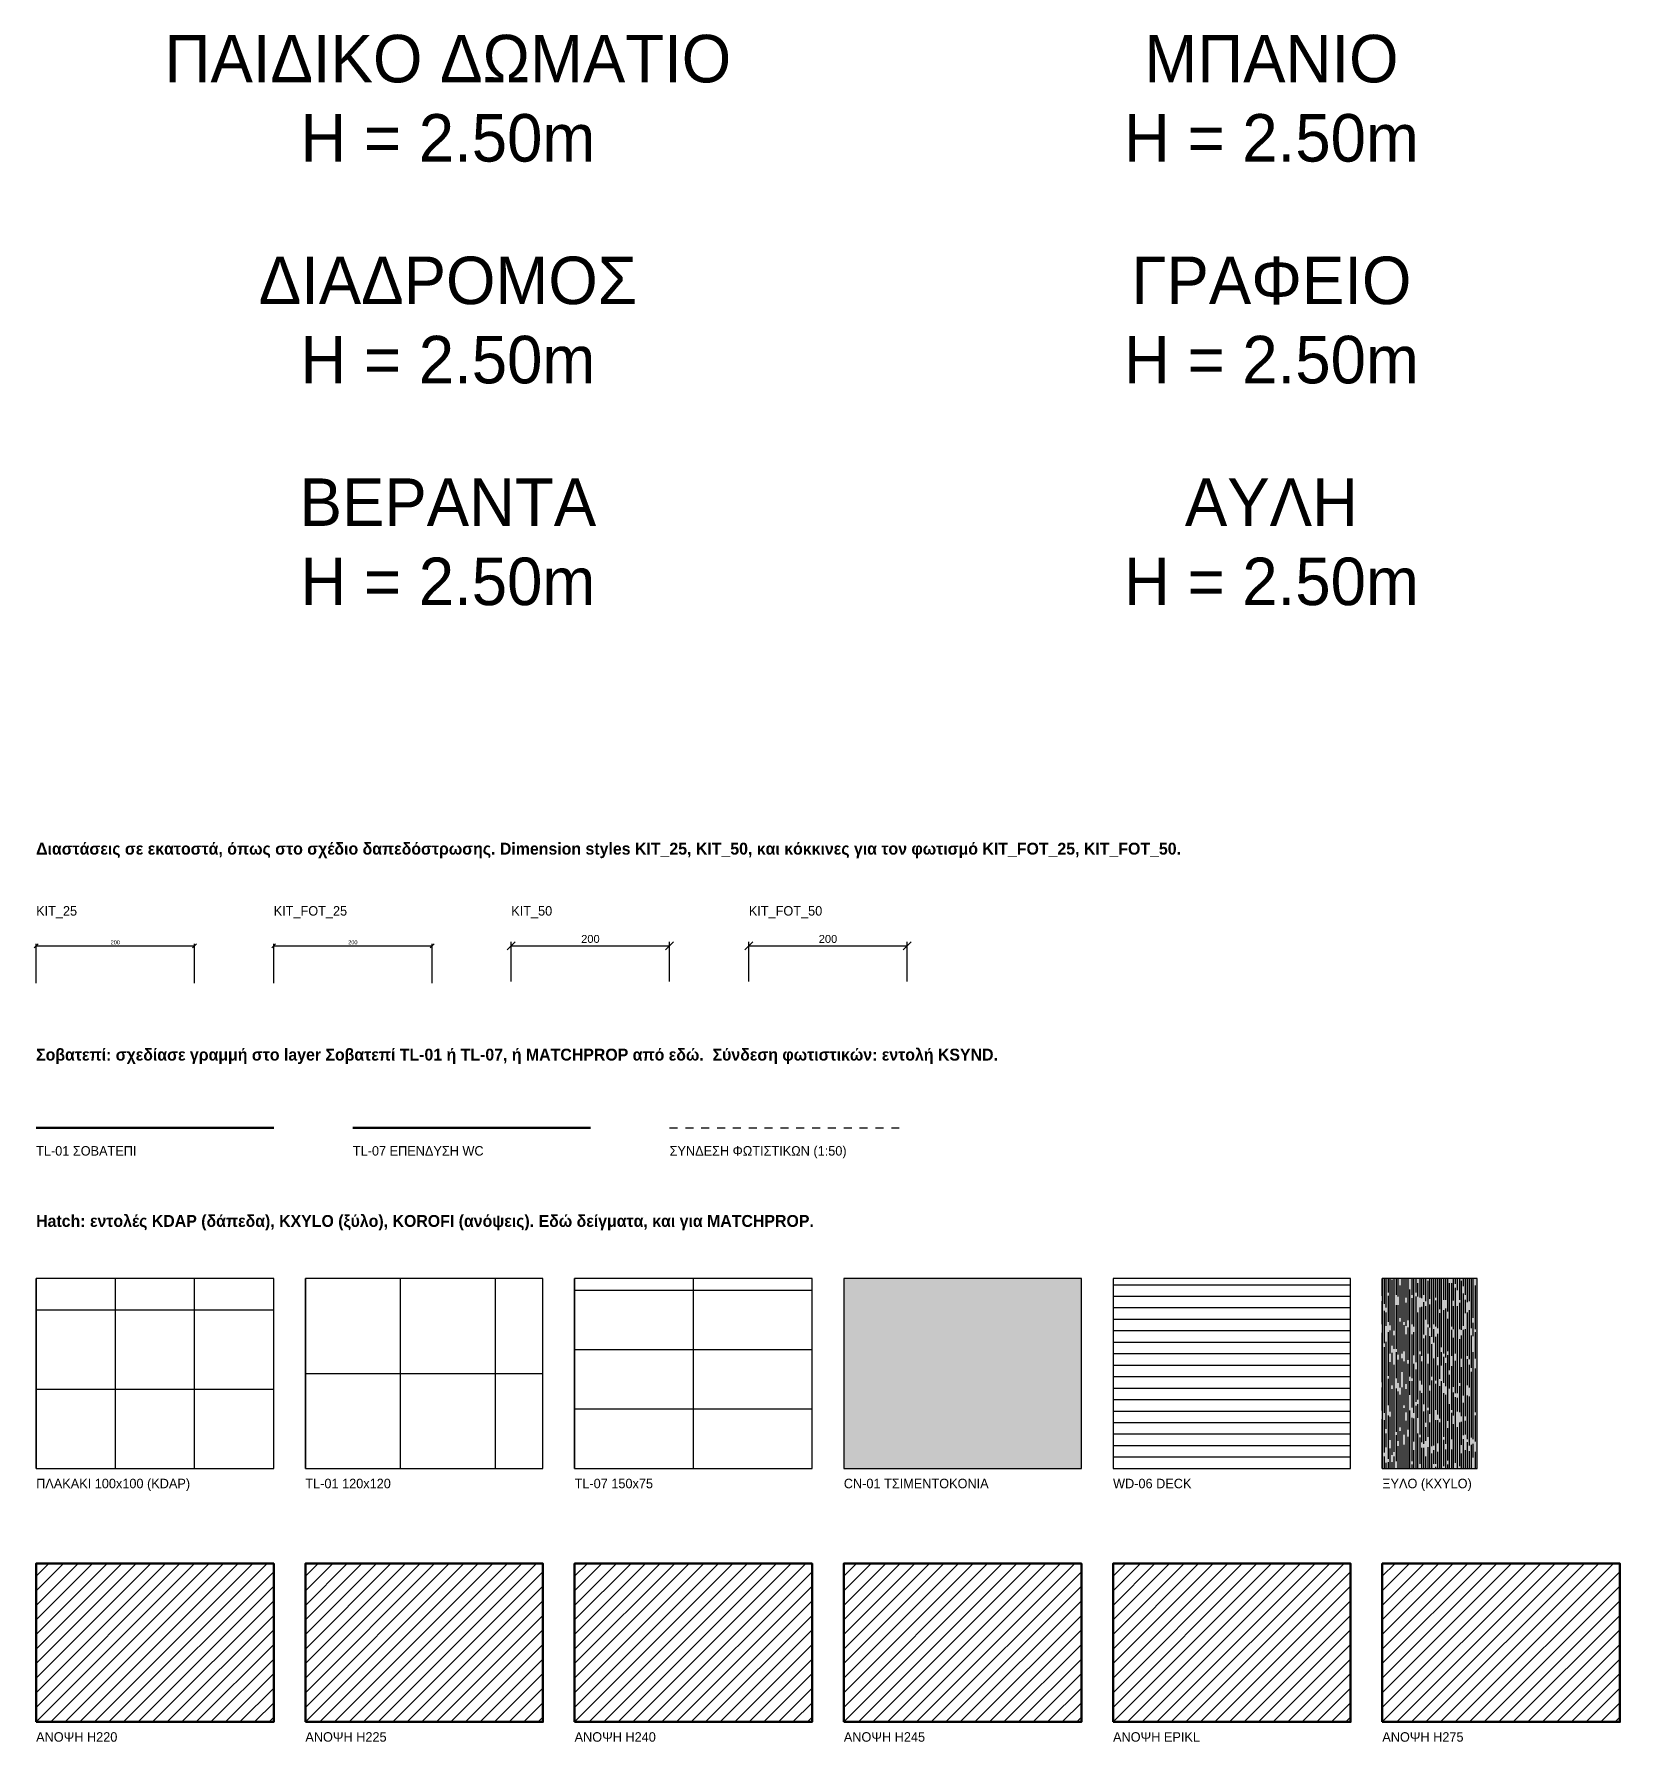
# Model space of a CAD drawing. Extents: x 0 to 269, y -106 to 0.
# Drawn here: x 207.97 to 227.99, y -42.8 to -21.24 of the extents above; entities that cross this region are included whole.
import ezdxf
from ezdxf.enums import TextEntityAlignment as Align

# ---------------------------------------------------------------- set-up
doc = ezdxf.new("R2010")
doc.units = 0
doc.linetypes.add('KIT_SYND', pattern=[3, 2, -1])
doc.layers.add('KIT-Οδηγίες', color=140, linetype='Continuous', plot=False)
doc.layers.add('Γεμίσματα', color=254, linetype='Continuous')
for name, color, linetype, lineweight in [('Διαστάσεις', 221, 'Continuous', 18), ('Φωτισμός', 12, 'Continuous', 25), ('Χώροι', 34, 'Continuous', 30)]:
    doc.layers.add(name, color=color, linetype=linetype, lineweight=lineweight)
doc.layers.add('Σοβατεπί TL-01', color=30, linetype='Continuous', lineweight=50, true_color=0xff7f00)
doc.layers.add('Σοβατεπί TL-07', color=40, linetype='Continuous', lineweight=50, true_color=0xffbf00)
doc.styles.add('KIT', font='Commissioner-Regular.ttf')
doc.styles.add('KIT-B', font='Commissioner-Bold.ttf')
doc.styles.add('KIT-DIM', font='arial.ttf')
doc.dimstyles.new('KIT_25', dxfattribs={"dimscale": 0.025, "dimtxt": 2, "dimasz": 1, "dimexe": 1, "dimexo": 1, "dimgap": 0.7, "dimtad": 1, "dimdec": 0, "dimlfac": 100, "dimtxsty": 'KIT-DIM', "dimtsz": 1, "dimcen": 2.5, "dimclrd": 256, "dimclre": 256, "dimclrt": 256, "dimazin": 3, "dimtfac": 1, "dimtmove": 0, "dimatfit": 3})
doc.dimstyles.new('KIT_50', dxfattribs={"dimscale": 0.05, "dimtxt": 2, "dimasz": 1, "dimexe": 1, "dimexo": 1, "dimgap": 0.7, "dimtad": 1, "dimdec": 0, "dimlfac": 100, "dimtxsty": 'KIT-DIM', "dimtsz": 1, "dimcen": 2.5, "dimclrd": 256, "dimclre": 256, "dimclrt": 256, "dimazin": 3, "dimtfac": 1, "dimtmove": 0, "dimatfit": 3})
doc.dimstyles.new('KIT_FOT_25', dxfattribs={"dimscale": 0.025, "dimtxt": 2, "dimasz": 1, "dimexe": 1, "dimexo": 1, "dimgap": 0.7, "dimtad": 1, "dimdec": 0, "dimlfac": 100, "dimtxsty": 'KIT-DIM', "dimtsz": 1, "dimcen": 2.5, "dimclrd": 1, "dimclre": 1, "dimclrt": 1, "dimazin": 3, "dimtfac": 1, "dimtmove": 0, "dimatfit": 3})
doc.dimstyles.new('KIT_FOT_50', dxfattribs={"dimscale": 0.05, "dimtxt": 2, "dimasz": 1, "dimexe": 1, "dimexo": 1, "dimgap": 0.7, "dimtad": 1, "dimdec": 0, "dimlfac": 100, "dimtxsty": 'KIT-DIM', "dimtsz": 1, "dimcen": 2.5, "dimclrd": 1, "dimclre": 1, "dimclrt": 1, "dimazin": 3, "dimtfac": 1, "dimtmove": 0, "dimatfit": 3})

msp = doc.modelspace()

# ---------------------------------------------------------------- hatches: boundary and pattern name
at = {"layer": 'Γεμίσματα'}
h = msp.add_hatch(dxfattribs=at)
h.set_pattern_fill('KIT_TILE', color=9, pattern_type=2)
h.set_pattern_definition([(0, (207.99, -39.35), (0, 1), []), (90, (207.99, -39.35), (-1, 6e-17), [])])
h.paths.add_polyline_path([(207.99, -39.35), (210.99, -39.35), (210.99, -36.95), (207.99, -36.95)])
h = msp.add_hatch(dxfattribs=at)
h.set_pattern_fill('KIT_TILE', color=9, pattern_type=2)
h.set_pattern_definition([(0, (211.39, -39.35), (0, 1.2), []), (90, (211.39, -39.35), (-1.2, 7e-17), [])])
h.paths.add_polyline_path([(211.39, -39.35), (214.39, -39.35), (214.39, -36.95), (211.39, -36.95)])
h = msp.add_hatch(dxfattribs=at)
h.set_pattern_fill('KIT_TILE', color=9, pattern_type=2)
h.set_pattern_definition([(0, (214.79, -39.35), (0, 0.75), []), (90, (214.79, -39.35), (-1.5, 9e-17), [])])
h.paths.add_polyline_path([(214.79, -39.35), (217.79, -39.35), (217.79, -36.95), (214.79, -36.95)])
at = {"layer": 'Γεμίσματα', "true_color": 0xc8c8cb}
h = msp.add_hatch(color=254, dxfattribs=at)
h.dxf.hatch_style = 1
h.paths.add_polyline_path([(218.19, -39.35), (221.19, -39.35), (221.19, -36.95), (218.19, -36.95)])
at = {"layer": 'Γεμίσματα'}
h = msp.add_hatch(dxfattribs=at)
h.set_pattern_fill('KIT_DECK', color=9, pattern_type=2)
h.set_pattern_definition([(0, (221.59, -39.35), (0, 0.145), [])])
h.paths.add_polyline_path([(221.59, -39.35), (224.59, -39.35), (224.59, -36.95), (221.59, -36.95)])
at = {"layer": 'Γεμίσματα', "true_color": 0xcdbaa5}
h = msp.add_hatch(color=254, dxfattribs=at)
h.dxf.hatch_style = 1
h.paths.add_polyline_path([(224.99, -39.35), (226.19, -39.35), (226.19, -36.95), (224.99, -36.95)])
at = {"layer": 'Γεμίσματα', "true_color": 0x966840}
h = msp.add_hatch(dxfattribs=at)
h.set_pattern_fill('KIT_WOOD', color=254, pattern_type=2)
h.set_pattern_definition([(90, (224.99, -39.35), (-0.1, 0.37), [0.62, -0.11, 0.29, -0.07]), (90, (225.016, -39.15), (-0.1, 0.53), [0.41, -0.09, 0.83, -0.05]), (90, (225.039, -38.85), (-0.1, 0.29), [1.1, -0.2, 0.17, -0.06]), (90, (225.067, -38.55), (-0.1, 0.71), [0.33, -0.04, 0.55, -0.13])])
h.paths.add_polyline_path([(224.99, -39.35), (226.19, -39.35), (226.19, -36.95), (224.99, -36.95)])
at = {"layer": 'Γεμίσματα', "true_color": 0x7aafdf}
h = msp.add_hatch(dxfattribs=at)
h.set_pattern_fill('KIT_DIAG', pattern_type=2)
h.set_pattern_definition([(45, (207.99, -42.55), (-0.091924, 0.091924), [])])
h.paths.add_polyline_path([(207.99, -42.55), (210.99, -42.55), (210.99, -40.55), (207.99, -40.55)])
at = {"layer": 'Γεμίσματα', "true_color": 0x93278f}
h = msp.add_hatch(dxfattribs=at)
h.set_pattern_fill('KIT_DIAG', pattern_type=2)
h.set_pattern_definition([(45, (211.39, -42.55), (-0.091924, 0.091924), [])])
h.paths.add_polyline_path([(211.39, -42.55), (214.39, -42.55), (214.39, -40.55), (211.39, -40.55)])
at = {"layer": 'Γεμίσματα', "true_color": 0xf26722}
h = msp.add_hatch(dxfattribs=at)
h.set_pattern_fill('KIT_DIAG', pattern_type=2)
h.set_pattern_definition([(45, (214.79, -42.55), (-0.091924, 0.091924), [])])
h.paths.add_polyline_path([(214.79, -42.55), (217.79, -42.55), (217.79, -40.55), (214.79, -40.55)])
at = {"layer": 'Γεμίσματα', "true_color": 0x0052a3}
h = msp.add_hatch(dxfattribs=at)
h.set_pattern_fill('KIT_DIAG', pattern_type=2)
h.set_pattern_definition([(45, (218.19, -42.55), (-0.091924, 0.091924), [])])
h.paths.add_polyline_path([(218.19, -42.55), (221.19, -42.55), (221.19, -40.55), (218.19, -40.55)])
at = {"layer": 'Γεμίσματα', "true_color": 0x148aff}
h = msp.add_hatch(dxfattribs=at)
h.set_pattern_fill('KIT_DIAG', pattern_type=2)
h.set_pattern_definition([(45, (221.59, -42.55), (-0.091924, 0.091924), [])])
h.paths.add_polyline_path([(221.59, -42.55), (224.59, -42.55), (224.59, -40.55), (221.59, -40.55)])
at = {"layer": 'Γεμίσματα', "true_color": 0xffc414}
h = msp.add_hatch(dxfattribs=at)
h.set_pattern_fill('KIT_DIAG', pattern_type=2)
h.set_pattern_definition([(45, (224.99, -42.55), (-0.091924, 0.091924), [])])
h.paths.add_polyline_path([(224.99, -42.55), (227.99, -42.55), (227.99, -40.55), (224.99, -40.55)])

# ---------------------------------------------------------------- linework, layer by layer
at = {"layer": 'Γεμίσματα', "color": 252}
for points in [[(207.99, -39.35), (210.99, -39.35), (210.99, -36.95), (207.99, -36.95)], [(211.39, -39.35), (214.39, -39.35), (214.39, -36.95), (211.39, -36.95)], [(214.79, -39.35), (217.79, -39.35), (217.79, -36.95), (214.79, -36.95)], [(218.19, -39.35), (221.19, -39.35), (221.19, -36.95), (218.19, -36.95)], [(221.59, -39.35), (224.59, -39.35), (224.59, -36.95), (221.59, -36.95)], [(224.99, -39.35), (226.19, -39.35), (226.19, -36.95), (224.99, -36.95)]]:
    msp.add_lwpolyline(points, close=True, dxfattribs=at)
at = {"layer": 'Γεμίσματα', "color": 7, "lineweight": 50, "true_color": 0x7aafdf}
msp.add_lwpolyline([(207.99, -42.55), (210.99, -42.55), (210.99, -40.55), (207.99, -40.55)], close=True, dxfattribs=at)
at = {"layer": 'Γεμίσματα', "color": 7, "lineweight": 50, "true_color": 0x93278f}
msp.add_lwpolyline([(211.39, -42.55), (214.39, -42.55), (214.39, -40.55), (211.39, -40.55)], close=True, dxfattribs=at)
at = {"layer": 'Γεμίσματα', "color": 7, "lineweight": 50, "true_color": 0xf26722}
msp.add_lwpolyline([(214.79, -42.55), (217.79, -42.55), (217.79, -40.55), (214.79, -40.55)], close=True, dxfattribs=at)
at = {"layer": 'Γεμίσματα', "color": 7, "lineweight": 50, "true_color": 0x0052a3}
msp.add_lwpolyline([(218.19, -42.55), (221.19, -42.55), (221.19, -40.55), (218.19, -40.55)], close=True, dxfattribs=at)
at = {"layer": 'Γεμίσματα', "color": 7, "lineweight": 50, "true_color": 0x148aff}
msp.add_lwpolyline([(221.59, -42.55), (224.59, -42.55), (224.59, -40.55), (221.59, -40.55)], close=True, dxfattribs=at)
at = {"layer": 'Γεμίσματα', "color": 7, "lineweight": 50, "true_color": 0xffc414}
msp.add_lwpolyline([(224.99, -42.55), (227.99, -42.55), (227.99, -40.55), (224.99, -40.55)], close=True, dxfattribs=at)
at = {"layer": 'Σοβατεπί TL-01'}
msp.add_lwpolyline([(207.99, -35.05), (210.99, -35.05)], dxfattribs=at)
at = {"layer": 'Σοβατεπί TL-07'}
msp.add_lwpolyline([(211.99, -35.05), (214.99, -35.05)], dxfattribs=at)
at = {"layer": 'Φωτισμός', "color": 1, "linetype": 'KIT_SYND', "ltscale": 0.05}
msp.add_lwpolyline([(215.99, -35.05), (218.99, -35.05)], dxfattribs=at)

# ---------------------------------------------------------------- texts
at = {"layer": 'KIT-Οδηγίες'}
for s, height, style, p in [('Διαστάσεις σε εκατοστά, όπως στο σχέδιο δαπεδόστρωσης. Dimension styles KIT_25, KIT_50, και κόκκινες για τον φωτισμό KIT_FOT_25, KIT_FOT_50.', 0.15, 'KIT-B', (207.99, -31.6)), ('KIT_25', 0.12, 'KIT', (207.99, -32.37)), ('KIT_FOT_25', 0.12, 'KIT', (210.99, -32.37)), ('KIT_50', 0.12, 'KIT', (213.99, -32.37)), ('KIT_FOT_50', 0.12, 'KIT', (216.99, -32.37)), ('Σοβατεπί: σχεδίασε γραμμή στο layer Σοβατεπί TL-01 ή TL-07, ή MATCHPROP από εδώ.  Σύνδεση φωτιστικών: εντολή KSYND.', 0.15, 'KIT-B', (207.99, -34.2)), ('TL-01 ΣΟΒΑΤΕΠΙ', 0.12, 'KIT', (207.99, -35.4)), ('TL-07 ΕΠΕΝΔΥΣΗ WC', 0.12, 'KIT', (211.99, -35.4)), ('ΣΥΝΔΕΣΗ ΦΩΤΙΣΤΙΚΩΝ (1:50)', 0.12, 'KIT', (215.99, -35.4)), ('Hatch: εντολές KDAP (δάπεδα), KXYLO (ξύλο), KOROFI (ανόψεις). Εδώ δείγματα, και για MATCHPROP.', 0.15, 'KIT-B', (207.99, -36.3)), ('ΠΛΑΚΑΚΙ 100x100 (KDAP)', 0.12, 'KIT', (207.99, -39.6)), ('TL-01 120x120', 0.12, 'KIT', (211.39, -39.6)), ('TL-07 150x75', 0.12, 'KIT', (214.79, -39.6)), ('CN-01 ΤΣΙΜΕΝΤΟΚΟΝΙΑ', 0.12, 'KIT', (218.19, -39.6)), ('WD-06 DECK', 0.12, 'KIT', (221.59, -39.6)), ('ΞΥΛΟ (KXYLO)', 0.12, 'KIT', (224.99, -39.6)), ('ΑΝΟΨΗ H220', 0.12, 'KIT', (207.99, -42.8)), ('ΑΝΟΨΗ H225', 0.12, 'KIT', (211.39, -42.8)), ('ΑΝΟΨΗ H240', 0.12, 'KIT', (214.79, -42.8)), ('ΑΝΟΨΗ H245', 0.12, 'KIT', (218.19, -42.8)), ('ΑΝΟΨΗ EPIKL', 0.12, 'KIT', (221.59, -42.8)), ('ΑΝΟΨΗ H275', 0.12, 'KIT', (224.99, -42.8))]:
    msp.add_text(s, height=height, dxfattribs=dict(at, style=style)).set_placement(p)
at = {"layer": 'Χώροι', "style": 'KIT'}
for s, p in [('ΠΑΙΔΙΚΟ ΔΩΜΑΤΙΟ', (213.19, -21.85)), ('ΜΠΑΝΙΟ', (223.59, -21.85)), ('H = 2.50m', (213.19, -22.85)), ('H = 2.50m', (223.59, -22.85)), ('ΔΙΑΔΡΟΜΟΣ', (213.19, -24.65)), ('ΓΡΑΦΕΙΟ', (223.59, -24.65)), ('H = 2.50m', (213.19, -25.65)), ('H = 2.50m', (223.59, -25.65)), ('ΒΕΡΑΝΤΑ', (213.19, -27.45)), ('ΑΥΛΗ', (223.59, -27.45)), ('H = 2.50m', (213.19, -28.45)), ('H = 2.50m', (223.59, -28.45))]:
    msp.add_text(s, height=0.6, dxfattribs=at).set_placement(p, align=Align.CENTER)

# ---------------------------------------------------------------- dimensions: what is measured, and where the dimension line sits
at = {"layer": 'Διαστάσεις'}
for base, p1, p2, dimstyle in [((207.99, -32.75), (207.99, -33.25), (209.99, -33.25), 'KIT_25'), ((213.99, -32.75), (213.99, -33.25), (215.99, -33.25), 'KIT_50')]:
    msp.add_linear_dim(base=base, p1=p1, p2=p2, dimstyle=dimstyle, dxfattribs=at).render()
at = {"layer": 'Φωτισμός'}
for base, p1, p2, dimstyle in [((210.99, -32.75), (210.99, -33.25), (212.99, -33.25), 'KIT_FOT_25'), ((216.99, -32.75), (216.99, -33.25), (218.99, -33.25), 'KIT_FOT_50')]:
    msp.add_linear_dim(base=base, p1=p1, p2=p2, dimstyle=dimstyle, dxfattribs=at).render()

doc.saveas('drawing.dxf')
